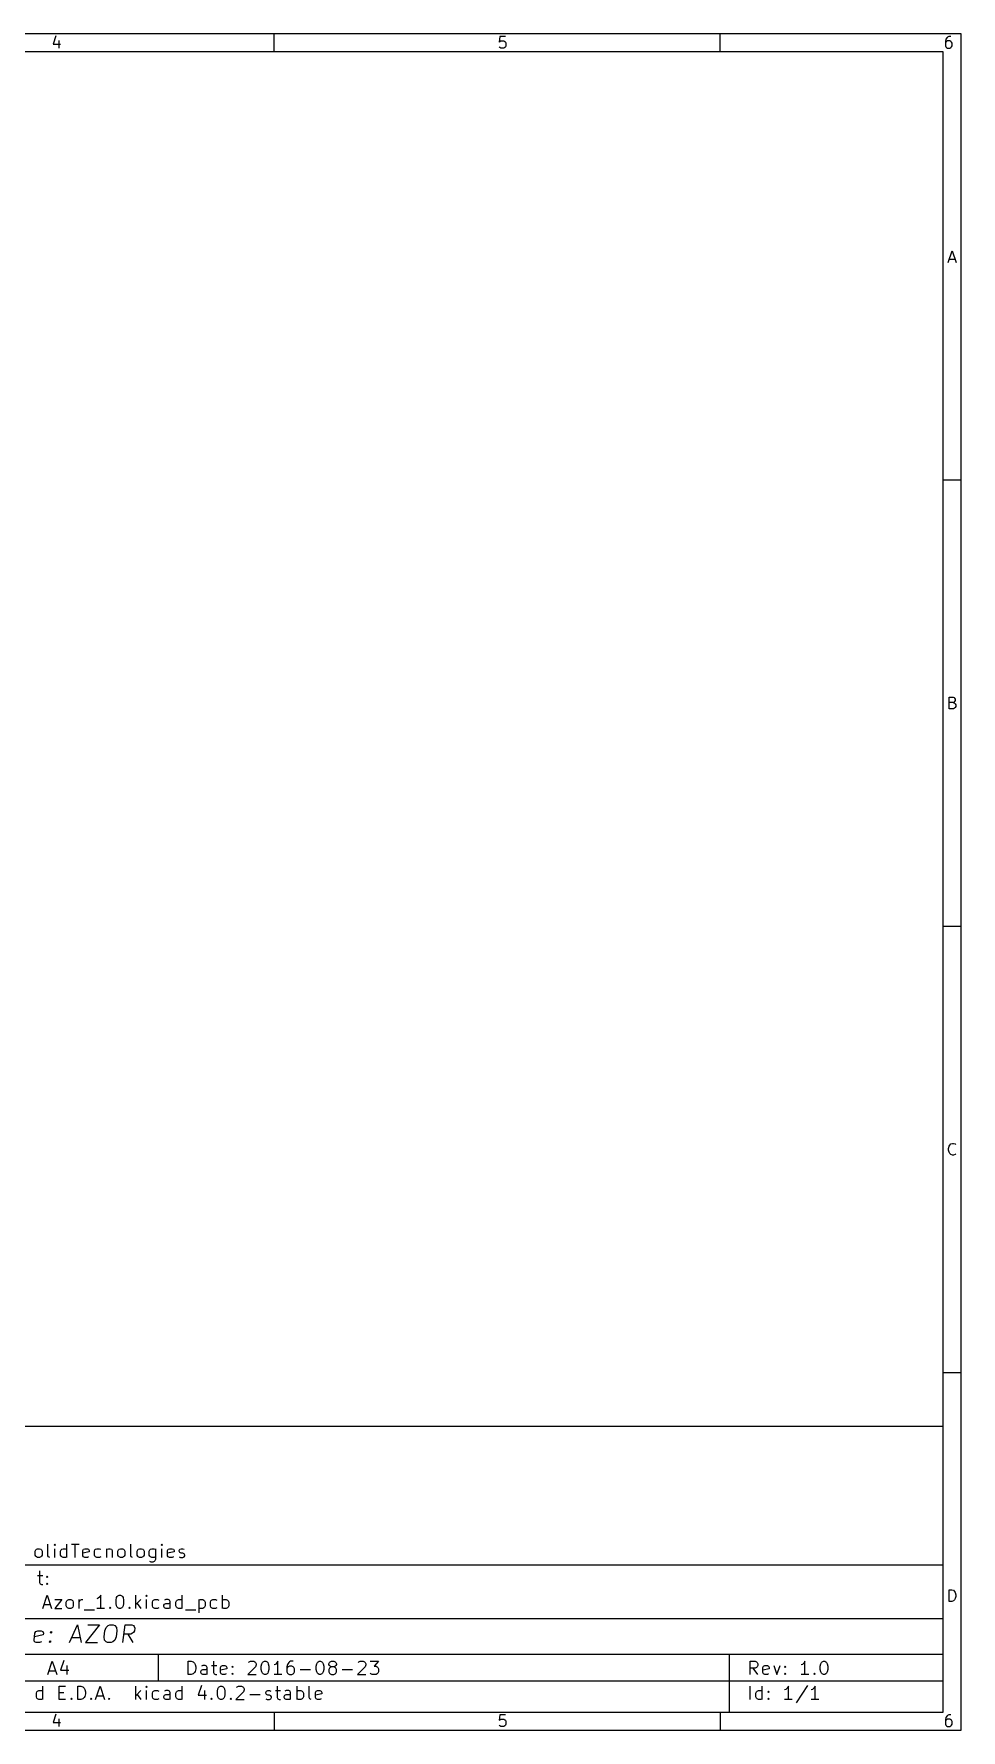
# Model space of a CAD drawing. Extents: x 10 to 287, y -200 to -10.
# Drawn here: x 183.1 to 287, y -200 to -10 of the extents above; entities that cross this region are included whole.
import ezdxf

# ---------------------------------------------------------------- set-up
doc = ezdxf.new("R2010")
doc.units = 0
doc.header["$MEASUREMENT"] = 0
doc.layers.add('BLACK', color=7, linetype='CONTINUOUS')

msp = doc.modelspace()

# ---------------------------------------------------------------- linework, layer by layer
at = {"layer": 'Black'}
for p, q in [((287.002, -10), (10, -10)), ((185.557, -10.2262), (185.248, -11.1548)), ((185.248, -11.1548), (186.052, -11.1548)), ((185.867, -10.7214), (185.867, -11.5881)), ((210, -12), (210, -10)), ((235.31, -10.2881), (235.248, -10.9071)), ((235.248, -10.9071), (235.31, -10.8452)), ((235.929, -10.2881), (235.31, -10.2881)), ((235.31, -10.8452), (235.433, -10.7833)), ((235.433, -10.7833), (235.743, -10.7833)), ((235.743, -10.7833), (235.867, -10.8452)), ((235.867, -10.8452), (235.929, -10.9071)), ((235.929, -10.9071), (235.99, -11.031)), ((235.99, -11.3405), (235.929, -11.4643)), ((235.99, -11.031), (235.99, -11.3405)), ((260, -12), (260, -10)), ((285.31, -10.5976), (285.248, -10.8452)), ((285.248, -10.8452), (285.248, -11.3405)), ((285.31, -10.9071), (285.248, -11.031)), ((285.248, -11.3405), (285.31, -11.4643)), ((285.433, -10.4119), (285.31, -10.5976)), ((285.371, -10.8452), (285.31, -10.9071)), ((285.495, -10.7833), (285.371, -10.8452)), ((285.495, -10.35), (285.433, -10.4119)), ((285.619, -10.2881), (285.495, -10.35)), ((285.743, -10.7833), (285.495, -10.7833)), ((285.867, -10.2881), (285.619, -10.2881)), ((285.867, -10.8452), (285.743, -10.7833)), ((285.929, -10.9071), (285.867, -10.8452)), ((285.99, -11.031), (285.929, -10.9071)), ((285.929, -11.4643), (285.99, -11.3405)), ((285.99, -11.3405), (285.99, -11.031)), ((287.002, -200.007), (287.002, -10)), ((285.002, -12), (12, -12)), ((235.31, -11.5262), (235.248, -11.4643)), ((235.433, -11.5881), (235.31, -11.5262)), ((235.743, -11.5881), (235.433, -11.5881)), ((235.867, -11.5262), (235.743, -11.5881)), ((235.929, -11.4643), (235.867, -11.5262)), ((285.002, -198.007), (285.002, -12)), ((285.31, -11.4643), (285.371, -11.5262)), ((285.371, -11.5262), (285.495, -11.5881)), ((285.495, -11.5881), (285.743, -11.5881)), ((285.743, -11.5881), (285.867, -11.5262)), ((285.867, -11.5262), (285.929, -11.4643)), ((285.569, -35.5881), (286.002, -34.2881)), ((285.693, -35.2167), (286.312, -35.2167)), ((286.002, -34.2881), (286.436, -35.5881)), ((287.002, -60), (285.002, -60)), ((285.662, -85.5881), (285.662, -84.2881)), ((285.662, -84.2881), (286.095, -84.2881)), ((286.095, -84.9071), (285.662, -84.9071)), ((286.095, -84.2881), (286.219, -84.35)), ((286.219, -84.8452), (286.095, -84.9071)), ((286.095, -84.9071), (286.281, -84.969)), ((286.219, -84.35), (286.281, -84.4119)), ((286.281, -84.7833), (286.219, -84.8452)), ((286.281, -84.4119), (286.343, -84.5357)), ((286.343, -84.6595), (286.281, -84.7833)), ((286.281, -84.969), (286.343, -85.031)), ((286.343, -85.4643), (286.281, -85.5262)), ((286.343, -84.5357), (286.343, -84.6595)), ((286.343, -85.031), (286.405, -85.1548)), ((286.405, -85.3405), (286.343, -85.4643)), ((286.405, -85.1548), (286.405, -85.3405)), ((286.157, -85.5881), (285.662, -85.5881)), ((286.281, -85.5262), (286.157, -85.5881)), ((287.002, -110), (285.002, -110)), ((285.6, -134.845), (285.662, -134.598)), ((285.6, -135.031), (285.6, -134.845)), ((285.662, -134.598), (285.724, -134.474)), ((285.724, -134.474), (285.847, -134.35)), ((285.847, -134.35), (286.033, -134.288)), ((286.033, -134.288), (286.157, -134.288)), ((286.157, -134.288), (286.343, -134.35)), ((286.343, -134.35), (286.405, -134.412)), ((285.662, -135.279), (285.6, -135.031)), ((285.724, -135.402), (285.662, -135.279)), ((285.847, -135.526), (285.724, -135.402)), ((286.033, -135.588), (285.847, -135.526)), ((286.157, -135.588), (286.033, -135.588)), ((286.343, -135.526), (286.157, -135.588)), ((286.405, -135.464), (286.343, -135.526)), ((287.002, -160), (285.002, -160)), ((285.002, -166.007), (177.002, -166.007)), ((285.002, -198.007), (285.002, -166.007)), ((183.216, -179.971), (183.288, -179.829)), ((183.216, -180.4), (183.216, -179.971)), ((183.288, -180.543), (183.216, -180.4)), ((183.288, -179.829), (183.359, -179.757)), ((183.359, -179.757), (183.502, -179.686)), ((183.502, -179.686), (183.716, -179.686)), ((183.716, -179.686), (183.859, -179.757)), ((183.859, -179.757), (183.931, -179.829)), ((183.931, -179.829), (184.002, -179.971)), ((184.002, -180.4), (183.931, -180.543)), ((184.002, -179.971), (184.002, -180.4)), ((184.645, -180.471), (184.645, -179.186)), ((184.716, -180.614), (184.645, -180.471)), ((185.431, -179.186), (185.359, -179.257)), ((185.359, -179.257), (185.431, -179.329)), ((185.502, -179.257), (185.431, -179.186)), ((185.431, -179.186), (185.431, -179.329)), ((185.431, -179.329), (185.502, -179.257)), ((185.431, -180.686), (185.431, -179.686)), ((186.074, -179.971), (186.145, -179.829)), ((186.074, -180.4), (186.074, -179.971)), ((186.145, -180.543), (186.074, -180.4)), ((186.145, -179.829), (186.216, -179.757)), ((186.216, -179.757), (186.359, -179.686)), ((186.359, -179.686), (186.645, -179.686)), ((186.645, -179.686), (186.788, -179.757)), ((186.788, -180.686), (186.788, -179.186)), ((187.288, -179.186), (188.145, -179.186)), ((187.716, -180.686), (187.716, -179.186)), ((188.574, -179.9), (188.645, -179.757)), ((188.574, -180.471), (188.574, -179.9)), ((189.288, -180.043), (188.574, -180.186)), ((188.645, -180.614), (188.574, -180.471)), ((188.645, -179.757), (188.788, -179.686)), ((188.788, -179.686), (189.074, -179.686)), ((189.074, -179.686), (189.216, -179.757)), ((189.216, -179.757), (189.288, -179.9)), ((189.288, -179.9), (189.288, -180.043)), ((189.859, -179.971), (189.931, -179.829)), ((189.859, -180.4), (189.859, -179.971)), ((189.931, -180.543), (189.859, -180.4)), ((189.931, -179.829), (190.002, -179.757)), ((190.002, -179.757), (190.145, -179.686)), ((190.145, -179.686), (190.431, -179.686)), ((190.431, -179.686), (190.574, -179.757)), ((191.216, -179.686), (191.216, -180.686)), ((191.216, -179.829), (191.288, -179.757)), ((191.288, -179.757), (191.431, -179.686)), ((191.431, -179.686), (191.645, -179.686)), ((191.645, -179.686), (191.788, -179.757)), ((191.788, -179.757), (191.859, -179.9)), ((191.859, -179.9), (191.859, -180.686)), ((192.502, -179.971), (192.574, -179.829)), ((192.502, -180.4), (192.502, -179.971)), ((192.574, -180.543), (192.502, -180.4)), ((192.574, -179.829), (192.645, -179.757)), ((192.645, -179.757), (192.788, -179.686)), ((192.788, -179.686), (193.002, -179.686)), ((193.002, -179.686), (193.145, -179.757)), ((193.145, -179.757), (193.216, -179.829)), ((193.216, -179.829), (193.288, -179.971)), ((193.288, -180.4), (193.216, -180.543)), ((193.288, -179.971), (193.288, -180.4)), ((193.931, -180.471), (193.931, -179.186)), ((194.002, -180.614), (193.931, -180.471)), ((194.645, -179.971), (194.716, -179.829)), ((194.645, -180.4), (194.645, -179.971)), ((194.716, -180.543), (194.645, -180.4)), ((194.716, -179.829), (194.788, -179.757)), ((194.788, -179.757), (194.931, -179.686)), ((194.931, -179.686), (195.145, -179.686)), ((195.145, -179.686), (195.288, -179.757)), ((195.288, -179.757), (195.359, -179.829)), ((195.359, -179.829), (195.431, -179.971)), ((195.431, -180.4), (195.359, -180.543)), ((195.431, -179.971), (195.431, -180.4)), ((196.002, -179.971), (196.074, -179.829)), ((196.002, -180.4), (196.002, -179.971)), ((196.074, -180.543), (196.002, -180.4)), ((196.074, -179.829), (196.145, -179.757)), ((196.145, -179.757), (196.288, -179.686)), ((196.288, -179.686), (196.574, -179.686)), ((196.574, -179.686), (196.716, -179.757)), ((196.716, -179.686), (196.716, -180.9)), ((197.431, -179.186), (197.359, -179.257)), ((197.359, -179.257), (197.431, -179.329)), ((197.502, -179.257), (197.431, -179.186)), ((197.431, -179.186), (197.431, -179.329)), ((197.431, -179.329), (197.502, -179.257)), ((197.431, -180.686), (197.431, -179.686)), ((198.074, -179.9), (198.145, -179.757)), ((198.074, -180.471), (198.074, -179.9)), ((198.788, -180.043), (198.074, -180.186)), ((198.145, -180.614), (198.074, -180.471)), ((198.145, -179.757), (198.288, -179.686)), ((198.288, -179.686), (198.574, -179.686)), ((198.574, -179.686), (198.716, -179.757)), ((198.716, -179.757), (198.788, -179.9)), ((198.788, -179.9), (198.788, -180.043)), ((199.359, -179.9), (199.431, -179.757)), ((199.359, -179.971), (199.359, -179.9)), ((199.431, -180.114), (199.359, -179.971)), ((199.431, -179.757), (199.574, -179.686)), ((199.574, -180.186), (199.431, -180.114)), ((199.574, -179.686), (199.788, -179.686)), ((199.788, -180.186), (199.574, -180.186)), ((199.788, -179.686), (199.931, -179.757)), ((199.931, -180.257), (199.788, -180.186)), ((200.002, -180.4), (199.931, -180.257)), ((199.931, -180.614), (200.002, -180.471)), ((200.002, -180.471), (200.002, -180.4)), ((177.002, -181.507), (285.002, -181.507)), ((183.359, -180.614), (183.288, -180.543)), ((183.502, -180.686), (183.359, -180.614)), ((183.716, -180.686), (183.502, -180.686)), ((183.859, -180.614), (183.716, -180.686)), ((183.716, -182.186), (183.716, -183.471)), ((183.931, -180.543), (183.859, -180.614)), ((184.859, -180.686), (184.716, -180.614)), ((186.216, -180.614), (186.145, -180.543)), ((186.359, -180.686), (186.216, -180.614)), ((186.645, -180.686), (186.359, -180.686)), ((186.788, -180.614), (186.645, -180.686)), ((188.788, -180.686), (188.645, -180.614)), ((189.074, -180.686), (188.788, -180.686)), ((189.216, -180.614), (189.074, -180.686)), ((190.002, -180.614), (189.931, -180.543)), ((190.145, -180.686), (190.002, -180.614)), ((190.431, -180.686), (190.145, -180.686)), ((190.574, -180.614), (190.431, -180.686)), ((192.645, -180.614), (192.574, -180.543)), ((192.788, -180.686), (192.645, -180.614)), ((193.002, -180.686), (192.788, -180.686)), ((193.145, -180.614), (193.002, -180.686)), ((193.216, -180.543), (193.145, -180.614)), ((194.145, -180.686), (194.002, -180.614)), ((194.788, -180.614), (194.716, -180.543)), ((194.931, -180.686), (194.788, -180.614)), ((195.145, -180.686), (194.931, -180.686)), ((195.288, -180.614), (195.145, -180.686)), ((195.359, -180.543), (195.288, -180.614)), ((196.145, -180.614), (196.074, -180.543)), ((196.216, -181.186), (196.074, -181.114)), ((196.288, -180.686), (196.145, -180.614)), ((196.431, -181.186), (196.216, -181.186)), ((196.574, -180.686), (196.288, -180.686)), ((196.574, -181.114), (196.431, -181.186)), ((196.716, -180.614), (196.574, -180.686)), ((196.645, -181.043), (196.574, -181.114)), ((196.716, -180.9), (196.645, -181.043)), ((198.288, -180.686), (198.145, -180.614)), ((198.574, -180.686), (198.288, -180.686)), ((198.716, -180.614), (198.574, -180.686)), ((199.359, -180.614), (199.502, -180.686)), ((199.502, -180.686), (199.788, -180.686)), ((199.788, -180.686), (199.931, -180.614)), ((183.502, -182.686), (184.074, -182.686)), ((183.716, -183.471), (183.788, -183.614)), ((183.788, -183.614), (183.931, -183.686)), ((183.931, -183.686), (184.074, -183.686)), ((184.502, -182.829), (184.574, -182.757)), ((184.574, -182.9), (184.502, -182.829)), ((184.502, -183.614), (184.574, -183.543)), ((184.574, -183.686), (184.502, -183.614)), ((184.574, -182.757), (184.645, -182.829)), ((184.574, -182.757), (184.574, -182.9)), ((184.645, -182.829), (184.574, -182.9)), ((184.574, -183.543), (184.645, -183.614)), ((184.574, -183.543), (184.574, -183.686)), ((184.645, -183.614), (184.574, -183.686)), ((285.662, -185.588), (285.662, -184.288)), ((285.662, -184.288), (285.971, -184.288)), ((285.971, -184.288), (286.157, -184.35)), ((184.074, -186.386), (184.574, -184.886)), ((184.216, -185.957), (184.931, -185.957)), ((184.574, -184.886), (185.074, -186.386)), ((185.431, -185.386), (186.216, -185.386)), ((186.216, -185.386), (185.431, -186.386)), ((186.716, -185.671), (186.788, -185.529)), ((186.716, -186.1), (186.716, -185.671)), ((186.788, -186.243), (186.716, -186.1)), ((186.788, -185.529), (186.859, -185.457)), ((186.859, -185.457), (187.002, -185.386)), ((187.002, -185.386), (187.216, -185.386)), ((187.216, -185.386), (187.359, -185.457)), ((187.359, -185.457), (187.431, -185.529)), ((187.431, -185.529), (187.502, -185.671)), ((187.502, -186.1), (187.431, -186.243)), ((187.502, -185.671), (187.502, -186.1)), ((188.145, -186.386), (188.145, -185.386)), ((188.145, -185.671), (188.216, -185.529)), ((188.216, -185.529), (188.288, -185.457)), ((188.288, -185.457), (188.431, -185.386)), ((188.431, -185.386), (188.574, -185.386)), ((190.288, -185.243), (190.145, -185.314)), ((190.431, -185.1), (190.288, -185.243)), ((190.574, -184.886), (190.431, -185.1)), ((190.574, -186.386), (190.574, -184.886)), ((192.288, -185.457), (192.359, -185.171)), ((192.288, -185.814), (192.288, -185.457)), ((192.359, -186.1), (192.288, -185.814)), ((192.359, -185.171), (192.431, -185.029)), ((192.431, -186.243), (192.359, -186.1)), ((192.431, -185.029), (192.502, -184.957)), ((192.502, -184.957), (192.645, -184.886)), ((192.645, -184.886), (192.788, -184.886)), ((192.788, -184.886), (192.931, -184.957)), ((192.931, -184.957), (193.002, -185.029)), ((193.002, -185.029), (193.074, -185.171)), ((193.074, -186.1), (193.002, -186.243)), ((193.074, -185.171), (193.145, -185.457)), ((193.145, -185.814), (193.074, -186.1)), ((193.145, -185.457), (193.145, -185.814)), ((194.502, -186.386), (194.502, -184.886)), ((195.074, -185.386), (194.502, -185.957)), ((194.645, -185.814), (195.074, -186.386)), ((195.716, -184.886), (195.645, -184.957)), ((195.645, -184.957), (195.716, -185.029)), ((195.788, -184.957), (195.716, -184.886)), ((195.716, -184.886), (195.716, -185.029)), ((195.716, -185.029), (195.788, -184.957)), ((195.716, -186.386), (195.716, -185.386)), ((196.359, -185.671), (196.431, -185.529)), ((196.359, -186.1), (196.359, -185.671)), ((196.431, -186.243), (196.359, -186.1)), ((196.431, -185.529), (196.502, -185.457)), ((196.502, -185.457), (196.645, -185.386)), ((196.645, -185.386), (196.931, -185.386)), ((196.931, -185.386), (197.074, -185.457)), ((197.645, -186.029), (197.716, -185.886)), ((197.645, -186.171), (197.645, -186.029)), ((197.716, -186.314), (197.645, -186.171)), ((197.859, -185.386), (197.716, -185.457)), ((197.716, -185.886), (197.859, -185.814)), ((198.145, -185.386), (197.859, -185.386)), ((197.859, -185.814), (198.216, -185.814)), ((198.288, -185.457), (198.145, -185.386)), ((198.216, -185.814), (198.359, -185.743)), ((198.359, -185.6), (198.288, -185.457)), ((198.359, -186.386), (198.359, -185.6)), ((199.002, -185.671), (199.074, -185.529)), ((199.002, -186.1), (199.002, -185.671)), ((199.074, -186.243), (199.002, -186.1)), ((199.074, -185.529), (199.145, -185.457)), ((199.145, -185.457), (199.288, -185.386)), ((199.288, -185.386), (199.574, -185.386)), ((199.574, -185.386), (199.716, -185.457)), ((199.716, -186.386), (199.716, -184.886)), ((201.574, -185.386), (201.574, -186.886)), ((201.574, -185.457), (201.716, -185.386)), ((201.716, -185.386), (202.002, -185.386)), ((202.002, -185.386), (202.145, -185.457)), ((202.145, -185.457), (202.216, -185.529)), ((202.216, -185.529), (202.288, -185.671)), ((202.288, -186.1), (202.216, -186.243)), ((202.288, -185.671), (202.288, -186.1)), ((202.859, -185.671), (202.931, -185.529)), ((202.859, -186.1), (202.859, -185.671)), ((202.931, -186.243), (202.859, -186.1)), ((202.931, -185.529), (203.002, -185.457)), ((203.002, -185.457), (203.145, -185.386)), ((203.145, -185.386), (203.431, -185.386)), ((203.431, -185.386), (203.574, -185.457)), ((204.216, -186.386), (204.216, -184.886)), ((204.216, -185.457), (204.359, -185.386)), ((204.359, -185.386), (204.645, -185.386)), ((204.645, -185.386), (204.788, -185.457)), ((204.788, -185.457), (204.859, -185.529)), ((204.859, -185.529), (204.931, -185.671)), ((204.931, -186.1), (204.859, -186.243)), ((204.931, -185.671), (204.931, -186.1)), ((285.971, -185.588), (285.662, -185.588)), ((286.157, -185.526), (285.971, -185.588)), ((286.157, -184.35), (286.281, -184.474)), ((286.281, -185.402), (286.157, -185.526)), ((286.281, -184.474), (286.343, -184.598)), ((286.343, -185.279), (286.281, -185.402)), ((286.343, -184.598), (286.405, -184.845)), ((286.405, -185.031), (286.343, -185.279)), ((286.405, -184.845), (286.405, -185.031)), ((177.002, -187.507), (285.002, -187.507)), ((185.431, -186.386), (186.216, -186.386)), ((186.859, -186.314), (186.788, -186.243)), ((187.002, -186.386), (186.859, -186.314)), ((187.216, -186.386), (187.002, -186.386)), ((187.359, -186.314), (187.216, -186.386)), ((187.431, -186.243), (187.359, -186.314)), ((188.716, -186.529), (189.859, -186.529)), ((191.002, -186.386), (190.145, -186.386)), ((191.574, -186.314), (191.645, -186.243)), ((191.645, -186.386), (191.574, -186.314)), ((191.645, -186.243), (191.716, -186.314)), ((191.645, -186.243), (191.645, -186.386)), ((191.716, -186.314), (191.645, -186.386)), ((192.502, -186.314), (192.431, -186.243)), ((192.645, -186.386), (192.502, -186.314)), ((192.788, -186.386), (192.645, -186.386)), ((192.931, -186.314), (192.788, -186.386)), ((193.002, -186.243), (192.931, -186.314)), ((193.716, -186.314), (193.788, -186.243)), ((193.788, -186.386), (193.716, -186.314)), ((193.788, -186.243), (193.859, -186.314)), ((193.788, -186.243), (193.788, -186.386)), ((193.859, -186.314), (193.788, -186.386)), ((196.502, -186.314), (196.431, -186.243)), ((196.645, -186.386), (196.502, -186.314)), ((196.931, -186.386), (196.645, -186.386)), ((197.074, -186.314), (196.931, -186.386)), ((197.859, -186.386), (197.716, -186.314)), ((198.216, -186.386), (197.859, -186.386)), ((198.359, -186.314), (198.216, -186.386)), ((199.145, -186.314), (199.074, -186.243)), ((199.288, -186.386), (199.145, -186.314)), ((199.574, -186.386), (199.288, -186.386)), ((199.716, -186.314), (199.574, -186.386)), ((200.074, -186.529), (201.216, -186.529)), ((201.716, -186.386), (201.574, -186.314)), ((202.002, -186.386), (201.716, -186.386)), ((202.145, -186.314), (202.002, -186.386)), ((202.216, -186.243), (202.145, -186.314)), ((203.002, -186.314), (202.931, -186.243)), ((203.145, -186.386), (203.002, -186.314)), ((203.431, -186.386), (203.145, -186.386)), ((203.574, -186.314), (203.431, -186.386)), ((204.359, -186.386), (204.216, -186.314)), ((204.645, -186.386), (204.359, -186.386)), ((204.788, -186.314), (204.645, -186.386)), ((204.859, -186.243), (204.788, -186.314)), ((183.097, -189.926), (183.193, -189.164)), ((183.169, -190.117), (183.097, -189.926)), ((184.121, -189.355), (183.145, -189.545)), ((183.193, -189.164), (183.312, -188.974)), ((183.312, -188.974), (183.514, -188.879)), ((183.514, -188.879), (183.895, -188.879)), ((183.895, -188.879), (184.074, -188.974)), ((184.074, -188.974), (184.145, -189.164)), ((184.145, -189.164), (184.121, -189.355)), ((184.919, -189.069), (185.026, -188.974)), ((185.002, -189.164), (184.919, -189.069)), ((185.026, -188.974), (185.002, -189.164)), ((185.109, -189.069), (185.002, -189.164)), ((185.026, -188.974), (185.109, -189.069)), ((187.062, -190.212), (187.978, -188.212)), ((187.324, -189.641), (188.276, -189.641)), ((187.978, -188.212), (188.395, -190.212)), ((190.455, -188.212), (188.871, -190.212)), ((189.121, -188.212), (190.455, -188.212)), ((190.955, -189.545), (191.038, -188.879)), ((191.002, -189.926), (190.955, -189.545)), ((191.169, -190.117), (191.002, -189.926)), ((191.038, -188.879), (191.181, -188.498)), ((191.181, -188.498), (191.395, -188.307)), ((191.395, -188.307), (191.597, -188.212)), ((191.597, -188.212), (191.978, -188.212)), ((192.145, -189.926), (191.931, -190.117)), ((191.978, -188.212), (192.157, -188.307)), ((192.288, -189.545), (192.145, -189.926)), ((192.157, -188.307), (192.324, -188.498)), ((192.371, -188.879), (192.288, -189.545)), ((192.324, -188.498), (192.371, -188.879)), ((193.062, -190.212), (193.312, -188.212)), ((193.943, -189.26), (193.181, -189.26)), ((193.312, -188.212), (194.074, -188.212)), ((194.205, -190.212), (193.657, -189.26)), ((194.145, -189.164), (193.943, -189.26)), ((194.074, -188.212), (194.252, -188.307)), ((194.252, -189.069), (194.145, -189.164)), ((194.252, -188.307), (194.336, -188.402)), ((194.371, -188.879), (194.252, -189.069)), ((194.336, -188.402), (194.407, -188.593)), ((194.407, -188.593), (194.371, -188.879)), ((177.002, -191.507), (285.002, -191.507)), ((183.347, -190.212), (183.169, -190.117)), ((183.728, -190.212), (183.347, -190.212)), ((183.931, -190.117), (183.728, -190.212)), ((184.788, -190.117), (184.895, -190.021)), ((184.871, -190.212), (184.788, -190.117)), ((184.895, -190.021), (184.871, -190.212)), ((184.978, -190.117), (184.871, -190.212)), ((184.895, -190.021), (184.978, -190.117)), ((188.871, -190.212), (190.205, -190.212)), ((191.347, -190.212), (191.169, -190.117)), ((191.728, -190.212), (191.347, -190.212)), ((191.931, -190.117), (191.728, -190.212)), ((197.002, -191.507), (197.002, -194.507)), ((261.002, -191.507), (261.002, -198.007)), ((184.645, -193.786), (185.145, -192.286)), ((184.788, -193.357), (185.502, -193.357)), ((185.145, -192.286), (185.645, -193.786)), ((186.431, -192.214), (186.074, -193.286)), ((186.074, -193.286), (187.002, -193.286)), ((186.788, -192.786), (186.788, -193.786)), ((200.359, -193.786), (200.359, -192.286)), ((200.359, -192.286), (200.716, -192.286)), ((200.716, -193.786), (200.359, -193.786)), ((200.716, -192.286), (200.931, -192.357)), ((200.931, -193.714), (200.716, -193.786)), ((200.931, -192.357), (201.074, -192.5)), ((201.074, -193.571), (200.931, -193.714)), ((201.074, -192.5), (201.145, -192.643)), ((201.145, -193.429), (201.074, -193.571)), ((201.145, -192.643), (201.216, -192.929)), ((201.216, -193.143), (201.145, -193.429)), ((201.216, -192.929), (201.216, -193.143)), ((201.788, -193.429), (201.859, -193.286)), ((201.788, -193.571), (201.788, -193.429)), ((201.859, -193.714), (201.788, -193.571)), ((202.002, -192.786), (201.859, -192.857)), ((201.859, -193.286), (202.002, -193.214)), ((202.002, -193.786), (201.859, -193.714)), ((202.288, -192.786), (202.002, -192.786)), ((202.002, -193.214), (202.359, -193.214)), ((202.359, -193.786), (202.002, -193.786)), ((202.431, -192.857), (202.288, -192.786)), ((202.359, -193.214), (202.502, -193.143)), ((202.502, -193.714), (202.359, -193.786)), ((202.502, -193), (202.431, -192.857)), ((202.502, -193.786), (202.502, -193)), ((203.002, -192.786), (203.574, -192.786)), ((203.216, -192.286), (203.216, -193.571)), ((203.216, -193.571), (203.288, -193.714)), ((203.288, -193.714), (203.431, -193.786)), ((203.431, -193.786), (203.574, -193.786)), ((204.002, -193), (204.074, -192.857)), ((204.002, -193.571), (204.002, -193)), ((204.716, -193.143), (204.002, -193.286)), ((204.074, -193.714), (204.002, -193.571)), ((204.074, -192.857), (204.216, -192.786)), ((204.216, -193.786), (204.074, -193.714)), ((204.216, -192.786), (204.502, -192.786)), ((204.502, -193.786), (204.216, -193.786)), ((204.502, -192.786), (204.645, -192.857)), ((204.645, -193.714), (204.502, -193.786)), ((204.645, -192.857), (204.716, -193)), ((204.716, -193), (204.716, -193.143)), ((205.288, -192.929), (205.359, -192.857)), ((205.359, -193), (205.288, -192.929)), ((205.288, -193.714), (205.359, -193.643)), ((205.359, -193.786), (205.288, -193.714)), ((205.359, -192.857), (205.431, -192.929)), ((205.359, -192.857), (205.359, -193)), ((205.431, -192.929), (205.359, -193)), ((205.359, -193.643), (205.431, -193.714)), ((205.359, -193.643), (205.359, -193.786)), ((205.431, -193.714), (205.359, -193.786)), ((207.931, -192.929), (207.074, -193.786)), ((207.074, -193.786), (208.002, -193.786)), ((207.145, -192.429), (207.216, -192.357)), ((207.216, -192.357), (207.359, -192.286)), ((207.359, -192.286), (207.716, -192.286)), ((207.716, -192.286), (207.859, -192.357)), ((207.859, -192.357), (207.931, -192.429)), ((207.931, -192.429), (208.002, -192.571)), ((208.002, -192.714), (207.931, -192.929)), ((208.002, -192.571), (208.002, -192.714)), ((208.574, -192.857), (208.645, -192.571)), ((208.574, -193.214), (208.574, -192.857)), ((208.645, -193.5), (208.574, -193.214)), ((208.645, -192.571), (208.716, -192.429)), ((208.716, -193.643), (208.645, -193.5)), ((208.716, -192.429), (208.788, -192.357)), ((208.788, -193.714), (208.716, -193.643)), ((208.788, -192.357), (208.931, -192.286)), ((208.931, -193.786), (208.788, -193.714)), ((208.931, -192.286), (209.074, -192.286)), ((209.074, -193.786), (208.931, -193.786)), ((209.074, -192.286), (209.216, -192.357)), ((209.216, -193.714), (209.074, -193.786)), ((209.216, -192.357), (209.288, -192.429)), ((209.288, -193.643), (209.216, -193.714)), ((209.288, -192.429), (209.359, -192.571)), ((209.359, -193.5), (209.288, -193.643)), ((209.359, -192.571), (209.431, -192.857)), ((209.431, -193.214), (209.359, -193.5)), ((209.431, -192.857), (209.431, -193.214)), ((210.145, -192.643), (210.002, -192.714)), ((210.859, -193.786), (210.002, -193.786)), ((210.288, -192.5), (210.145, -192.643)), ((210.431, -192.286), (210.288, -192.5)), ((210.431, -193.786), (210.431, -192.286)), ((211.502, -192.643), (211.431, -192.929)), ((211.431, -192.929), (211.431, -193.5)), ((211.502, -193), (211.431, -193.143)), ((211.431, -193.5), (211.502, -193.643)), ((211.645, -192.429), (211.502, -192.643)), ((211.574, -192.929), (211.502, -193)), ((211.502, -193.643), (211.574, -193.714)), ((211.716, -192.857), (211.574, -192.929)), ((211.574, -193.714), (211.716, -193.786)), ((211.716, -192.357), (211.645, -192.429)), ((211.859, -192.286), (211.716, -192.357)), ((212.002, -192.857), (211.716, -192.857)), ((211.716, -193.786), (212.002, -193.786)), ((212.145, -192.286), (211.859, -192.286)), ((212.145, -192.929), (212.002, -192.857)), ((212.002, -193.786), (212.145, -193.714)), ((212.216, -193), (212.145, -192.929)), ((212.145, -193.714), (212.216, -193.643)), ((212.288, -193.143), (212.216, -193)), ((212.216, -193.643), (212.288, -193.5)), ((212.288, -193.5), (212.288, -193.143)), ((212.931, -193.214), (214.074, -193.214)), ((214.716, -192.857), (214.788, -192.571)), ((214.716, -193.214), (214.716, -192.857)), ((214.788, -193.5), (214.716, -193.214)), ((214.788, -192.571), (214.859, -192.429)), ((214.859, -193.643), (214.788, -193.5)), ((214.859, -192.429), (214.931, -192.357)), ((214.931, -193.714), (214.859, -193.643)), ((214.931, -192.357), (215.074, -192.286)), ((215.074, -193.786), (214.931, -193.714)), ((215.074, -192.286), (215.216, -192.286)), ((215.216, -193.786), (215.074, -193.786)), ((215.216, -192.286), (215.359, -192.357)), ((215.359, -193.714), (215.216, -193.786)), ((215.359, -192.357), (215.431, -192.429)), ((215.431, -193.643), (215.359, -193.714)), ((215.431, -192.429), (215.502, -192.571)), ((215.502, -193.5), (215.431, -193.643)), ((215.502, -192.571), (215.574, -192.857)), ((215.574, -193.214), (215.502, -193.5)), ((215.574, -192.857), (215.574, -193.214)), ((216.145, -192.571), (216.216, -192.429)), ((216.145, -192.643), (216.145, -192.571)), ((216.216, -192.786), (216.145, -192.643)), ((216.216, -193.071), (216.145, -193.214)), ((216.145, -193.214), (216.145, -193.5)), ((216.145, -193.5), (216.216, -193.643)), ((216.216, -192.429), (216.288, -192.357)), ((216.288, -192.857), (216.216, -192.786)), ((216.288, -193), (216.216, -193.071)), ((216.216, -193.643), (216.288, -193.714)), ((216.288, -192.357), (216.431, -192.286)), ((216.431, -192.929), (216.288, -192.857)), ((216.431, -192.929), (216.288, -193)), ((216.288, -193.714), (216.431, -193.786)), ((216.431, -192.286), (216.716, -192.286)), ((216.716, -192.929), (216.431, -192.929)), ((216.431, -193.786), (216.716, -193.786)), ((216.716, -192.286), (216.859, -192.357)), ((216.859, -192.857), (216.716, -192.929)), ((216.859, -193), (216.716, -192.929)), ((216.716, -193.786), (216.859, -193.714)), ((216.859, -192.357), (216.931, -192.429)), ((216.931, -192.786), (216.859, -192.857)), ((216.931, -193.071), (216.859, -193)), ((216.859, -193.714), (216.931, -193.643)), ((216.931, -192.429), (217.002, -192.571)), ((217.002, -192.643), (216.931, -192.786)), ((217.002, -193.214), (216.931, -193.071)), ((216.931, -193.643), (217.002, -193.5)), ((217.002, -192.571), (217.002, -192.643)), ((217.002, -193.5), (217.002, -193.214)), ((217.645, -193.214), (218.788, -193.214)), ((220.216, -192.929), (219.359, -193.786)), ((219.359, -193.786), (220.288, -193.786)), ((219.431, -192.429), (219.502, -192.357)), ((219.502, -192.357), (219.645, -192.286)), ((219.645, -192.286), (220.002, -192.286)), ((220.002, -192.286), (220.145, -192.357)), ((220.145, -192.357), (220.216, -192.429)), ((220.216, -192.429), (220.288, -192.571)), ((220.288, -192.714), (220.216, -192.929)), ((220.288, -192.571), (220.288, -192.714)), ((220.788, -192.286), (221.716, -192.286)), ((220.859, -193.714), (220.788, -193.643)), ((221.002, -193.786), (220.859, -193.714)), ((221.431, -193.786), (221.002, -193.786)), ((221.716, -192.286), (221.216, -192.857)), ((221.216, -192.857), (221.431, -192.857)), ((221.431, -192.857), (221.574, -192.929)), ((221.574, -193.714), (221.431, -193.786)), ((221.574, -192.929), (221.645, -193)), ((221.645, -193.643), (221.574, -193.714)), ((221.645, -193), (221.716, -193.143)), ((221.716, -193.5), (221.645, -193.643)), ((221.716, -193.143), (221.716, -193.5)), ((263.359, -193.786), (263.359, -192.286)), ((263.359, -192.286), (263.931, -192.286)), ((263.931, -193.071), (263.359, -193.071)), ((264.216, -193.786), (263.716, -193.071)), ((263.931, -192.286), (264.074, -192.357)), ((264.074, -193), (263.931, -193.071)), ((264.074, -192.357), (264.145, -192.429)), ((264.145, -192.929), (264.074, -193)), ((264.145, -192.429), (264.216, -192.571)), ((264.216, -192.786), (264.145, -192.929)), ((264.216, -192.571), (264.216, -192.786)), ((264.788, -193), (264.859, -192.857)), ((264.788, -193.571), (264.788, -193)), ((265.502, -193.143), (264.788, -193.286)), ((264.859, -193.714), (264.788, -193.571)), ((264.859, -192.857), (265.002, -192.786)), ((265.002, -193.786), (264.859, -193.714)), ((265.002, -192.786), (265.288, -192.786)), ((265.288, -193.786), (265.002, -193.786)), ((265.288, -192.786), (265.431, -192.857)), ((265.431, -193.714), (265.288, -193.786)), ((265.431, -192.857), (265.502, -193)), ((265.502, -193), (265.502, -193.143)), ((266.002, -192.786), (266.359, -193.786)), ((266.359, -193.786), (266.716, -192.786)), ((267.216, -192.929), (267.288, -192.857)), ((267.288, -193), (267.216, -192.929)), ((267.216, -193.714), (267.288, -193.643)), ((267.288, -193.786), (267.216, -193.714)), ((267.288, -192.857), (267.359, -192.929)), ((267.288, -192.857), (267.288, -193)), ((267.359, -192.929), (267.288, -193)), ((267.288, -193.643), (267.359, -193.714)), ((267.288, -193.643), (267.288, -193.786)), ((267.359, -193.714), (267.288, -193.786)), ((269.216, -192.643), (269.074, -192.714)), ((269.931, -193.786), (269.074, -193.786)), ((269.359, -192.5), (269.216, -192.643)), ((269.502, -192.286), (269.359, -192.5)), ((269.502, -193.786), (269.502, -192.286)), ((270.502, -193.714), (270.574, -193.643)), ((270.574, -193.786), (270.502, -193.714)), ((270.574, -193.643), (270.645, -193.714)), ((270.574, -193.643), (270.574, -193.786)), ((270.645, -193.714), (270.574, -193.786)), ((271.216, -192.857), (271.288, -192.571)), ((271.216, -193.214), (271.216, -192.857)), ((271.288, -193.5), (271.216, -193.214)), ((271.288, -192.571), (271.359, -192.429)), ((271.359, -193.643), (271.288, -193.5)), ((271.359, -192.429), (271.431, -192.357)), ((271.431, -193.714), (271.359, -193.643)), ((271.431, -192.357), (271.574, -192.286)), ((271.574, -193.786), (271.431, -193.714)), ((271.574, -192.286), (271.716, -192.286)), ((271.716, -193.786), (271.574, -193.786)), ((271.716, -192.286), (271.859, -192.357)), ((271.859, -193.714), (271.716, -193.786)), ((271.859, -192.357), (271.931, -192.429)), ((271.931, -193.643), (271.859, -193.714)), ((271.931, -192.429), (272.002, -192.571)), ((272.002, -193.5), (271.931, -193.643)), ((272.002, -192.571), (272.074, -192.857)), ((272.074, -193.214), (272.002, -193.5)), ((272.074, -192.857), (272.074, -193.214)), ((177.002, -194.507), (285.002, -194.507)), ((183.431, -195.729), (183.502, -195.657)), ((183.502, -195.657), (183.645, -195.586)), ((183.645, -195.586), (183.931, -195.586)), ((183.931, -195.586), (184.074, -195.657)), ((184.074, -196.586), (184.074, -195.086)), ((185.931, -196.586), (185.931, -195.086)), ((185.931, -195.086), (186.645, -195.086)), ((188.002, -196.586), (188.002, -195.086)), ((188.002, -195.086), (188.359, -195.086)), ((188.359, -195.086), (188.574, -195.157)), ((188.574, -195.157), (188.716, -195.3)), ((188.716, -195.3), (188.788, -195.443)), ((188.788, -195.443), (188.859, -195.729)), ((190.002, -196.586), (190.502, -195.086)), ((190.502, -195.086), (191.002, -196.586)), ((194.502, -196.586), (194.502, -195.086)), ((195.074, -195.586), (194.502, -196.157)), ((195.716, -195.086), (195.645, -195.157)), ((195.645, -195.157), (195.716, -195.229)), ((195.788, -195.157), (195.716, -195.086)), ((195.716, -195.086), (195.716, -195.229)), ((195.716, -195.229), (195.788, -195.157)), ((195.716, -196.586), (195.716, -195.586)), ((196.431, -195.729), (196.502, -195.657)), ((196.502, -195.657), (196.645, -195.586)), ((196.645, -195.586), (196.931, -195.586)), ((196.931, -195.586), (197.074, -195.657)), ((197.859, -195.586), (197.716, -195.657)), ((198.145, -195.586), (197.859, -195.586)), ((198.288, -195.657), (198.145, -195.586)), ((198.359, -195.8), (198.288, -195.657)), ((199.074, -195.729), (199.145, -195.657)), ((199.145, -195.657), (199.288, -195.586)), ((199.288, -195.586), (199.574, -195.586)), ((199.574, -195.586), (199.716, -195.657)), ((199.716, -196.586), (199.716, -195.086)), ((201.859, -195.014), (201.502, -196.086)), ((202.216, -195.586), (202.216, -196.586)), ((203.645, -195.657), (203.716, -195.371)), ((203.645, -196.014), (203.645, -195.657)), ((203.716, -195.371), (203.788, -195.229)), ((203.788, -195.229), (203.859, -195.157)), ((203.859, -195.157), (204.002, -195.086)), ((204.002, -195.086), (204.145, -195.086)), ((204.145, -195.086), (204.288, -195.157)), ((204.288, -195.157), (204.359, -195.229)), ((204.359, -195.229), (204.431, -195.371)), ((204.431, -195.371), (204.502, -195.657)), ((204.502, -195.657), (204.502, -196.014)), ((205.788, -195.229), (205.859, -195.157)), ((205.859, -195.157), (206.002, -195.086)), ((206.002, -195.086), (206.359, -195.086)), ((206.359, -195.086), (206.502, -195.157)), ((206.502, -195.157), (206.574, -195.229)), ((206.574, -195.229), (206.645, -195.371)), ((206.645, -195.514), (206.574, -195.729)), ((206.645, -195.371), (206.645, -195.514)), ((209.074, -195.8), (209.145, -195.657)), ((209.145, -195.657), (209.288, -195.586)), ((209.288, -195.586), (209.502, -195.586)), ((209.502, -195.586), (209.645, -195.657)), ((210.145, -195.586), (210.716, -195.586)), ((210.359, -195.086), (210.359, -196.371)), ((211.359, -195.586), (211.216, -195.657)), ((211.645, -195.586), (211.359, -195.586)), ((211.788, -195.657), (211.645, -195.586)), ((211.859, -195.8), (211.788, -195.657)), ((212.574, -196.586), (212.574, -195.086)), ((212.574, -195.657), (212.716, -195.586)), ((212.716, -195.586), (213.002, -195.586)), ((213.002, -195.586), (213.145, -195.657)), ((213.145, -195.657), (213.216, -195.729)), ((213.931, -196.371), (213.931, -195.086)), ((214.645, -195.8), (214.716, -195.657)), ((214.716, -195.657), (214.859, -195.586)), ((214.859, -195.586), (215.145, -195.586)), ((215.145, -195.586), (215.288, -195.657)), ((215.288, -195.657), (215.359, -195.8)), ((263.359, -196.586), (263.359, -195.086)), ((264.074, -195.729), (264.145, -195.657)), ((264.145, -195.657), (264.288, -195.586)), ((264.288, -195.586), (264.574, -195.586)), ((264.574, -195.586), (264.716, -195.657)), ((264.716, -196.586), (264.716, -195.086)), ((265.359, -195.729), (265.431, -195.657)), ((265.431, -195.657), (265.502, -195.729)), ((265.431, -195.657), (265.431, -195.8)), ((267.359, -195.443), (267.216, -195.514)), ((267.502, -195.3), (267.359, -195.443)), ((267.645, -195.086), (267.502, -195.3)), ((267.645, -196.586), (267.645, -195.086)), ((269.788, -195.014), (268.502, -196.943)), ((270.359, -195.443), (270.216, -195.514)), ((270.502, -195.3), (270.359, -195.443)), ((270.645, -195.086), (270.502, -195.3)), ((270.645, -196.586), (270.645, -195.086)), ((183.359, -195.871), (183.431, -195.729)), ((183.359, -196.3), (183.359, -195.871)), ((183.431, -196.443), (183.359, -196.3)), ((183.502, -196.514), (183.431, -196.443)), ((183.645, -196.586), (183.502, -196.514)), ((183.931, -196.586), (183.645, -196.586)), ((184.074, -196.514), (183.931, -196.586)), ((185.931, -195.8), (186.431, -195.8)), ((186.645, -196.586), (185.931, -196.586)), ((187.216, -196.514), (187.288, -196.443)), ((187.288, -196.586), (187.216, -196.514)), ((187.288, -196.443), (187.359, -196.514)), ((187.288, -196.443), (187.288, -196.586)), ((187.359, -196.514), (187.288, -196.586)), ((188.359, -196.586), (188.002, -196.586)), ((188.574, -196.514), (188.359, -196.586)), ((188.716, -196.371), (188.574, -196.514)), ((188.788, -196.229), (188.716, -196.371)), ((188.859, -195.943), (188.788, -196.229)), ((188.859, -195.729), (188.859, -195.943)), ((189.431, -196.514), (189.502, -196.443)), ((189.502, -196.586), (189.431, -196.514)), ((189.502, -196.443), (189.574, -196.514)), ((189.502, -196.443), (189.502, -196.586)), ((189.574, -196.514), (189.502, -196.586)), ((190.145, -196.157), (190.859, -196.157)), ((191.431, -196.514), (191.502, -196.443)), ((191.502, -196.586), (191.431, -196.514)), ((191.502, -196.443), (191.574, -196.514)), ((191.502, -196.443), (191.502, -196.586)), ((191.574, -196.514), (191.502, -196.586)), ((194.645, -196.014), (195.074, -196.586)), ((196.359, -195.871), (196.431, -195.729)), ((196.359, -196.3), (196.359, -195.871)), ((196.431, -196.443), (196.359, -196.3)), ((196.502, -196.514), (196.431, -196.443)), ((196.645, -196.586), (196.502, -196.514)), ((196.931, -196.586), (196.645, -196.586)), ((197.074, -196.514), (196.931, -196.586)), ((197.645, -196.229), (197.716, -196.086)), ((197.645, -196.371), (197.645, -196.229)), ((197.716, -196.514), (197.645, -196.371)), ((197.716, -196.086), (197.859, -196.014)), ((197.859, -196.586), (197.716, -196.514)), ((197.859, -196.014), (198.216, -196.014)), ((198.216, -196.586), (197.859, -196.586)), ((198.216, -196.014), (198.359, -195.943)), ((198.359, -196.514), (198.216, -196.586)), ((198.359, -196.586), (198.359, -195.8)), ((199.002, -195.871), (199.074, -195.729)), ((199.002, -196.3), (199.002, -195.871)), ((199.074, -196.443), (199.002, -196.3)), ((199.145, -196.514), (199.074, -196.443)), ((199.288, -196.586), (199.145, -196.514)), ((199.574, -196.586), (199.288, -196.586)), ((199.716, -196.514), (199.574, -196.586)), ((201.502, -196.086), (202.431, -196.086)), ((202.931, -196.514), (203.002, -196.443)), ((203.002, -196.586), (202.931, -196.514)), ((203.002, -196.443), (203.074, -196.514)), ((203.002, -196.443), (203.002, -196.586)), ((203.074, -196.514), (203.002, -196.586)), ((203.716, -196.3), (203.645, -196.014)), ((203.788, -196.443), (203.716, -196.3)), ((203.859, -196.514), (203.788, -196.443)), ((204.002, -196.586), (203.859, -196.514)), ((204.145, -196.586), (204.002, -196.586)), ((204.288, -196.514), (204.145, -196.586)), ((204.359, -196.443), (204.288, -196.514)), ((204.431, -196.3), (204.359, -196.443)), ((204.502, -196.014), (204.431, -196.3)), ((205.074, -196.514), (205.145, -196.443)), ((205.145, -196.586), (205.074, -196.514)), ((205.145, -196.443), (205.216, -196.514)), ((205.145, -196.443), (205.145, -196.586)), ((205.216, -196.514), (205.145, -196.586)), ((206.574, -195.729), (205.716, -196.586)), ((205.716, -196.586), (206.645, -196.586)), ((207.288, -196.014), (208.431, -196.014)), ((209.074, -195.871), (209.074, -195.8)), ((209.145, -196.014), (209.074, -195.871)), ((209.074, -196.514), (209.216, -196.586)), ((209.288, -196.086), (209.145, -196.014)), ((209.216, -196.586), (209.502, -196.586)), ((209.502, -196.086), (209.288, -196.086)), ((209.645, -196.157), (209.502, -196.086)), ((209.502, -196.586), (209.645, -196.514)), ((209.716, -196.3), (209.645, -196.157)), ((209.645, -196.514), (209.716, -196.371)), ((209.716, -196.371), (209.716, -196.3)), ((210.359, -196.371), (210.431, -196.514)), ((210.431, -196.514), (210.574, -196.586)), ((210.574, -196.586), (210.716, -196.586)), ((211.145, -196.229), (211.216, -196.086)), ((211.145, -196.371), (211.145, -196.229)), ((211.216, -196.514), (211.145, -196.371)), ((211.216, -196.086), (211.359, -196.014)), ((211.359, -196.586), (211.216, -196.514)), ((211.359, -196.014), (211.716, -196.014)), ((211.716, -196.586), (211.359, -196.586)), ((211.716, -196.014), (211.859, -195.943)), ((211.859, -196.514), (211.716, -196.586)), ((211.859, -196.586), (211.859, -195.8)), ((212.716, -196.586), (212.574, -196.514)), ((213.002, -196.586), (212.716, -196.586)), ((213.145, -196.514), (213.002, -196.586)), ((213.216, -196.443), (213.145, -196.514)), ((213.216, -195.729), (213.288, -195.871)), ((213.288, -196.3), (213.216, -196.443)), ((213.288, -195.871), (213.288, -196.3)), ((214.002, -196.514), (213.931, -196.371)), ((214.145, -196.586), (214.002, -196.514)), ((214.645, -196.371), (214.645, -195.8)), ((215.359, -195.943), (214.645, -196.086)), ((214.716, -196.514), (214.645, -196.371)), ((214.859, -196.586), (214.716, -196.514)), ((215.145, -196.586), (214.859, -196.586)), ((215.288, -196.514), (215.145, -196.586)), ((215.359, -195.8), (215.359, -195.943)), ((264.002, -195.871), (264.074, -195.729)), ((264.002, -196.3), (264.002, -195.871)), ((264.074, -196.443), (264.002, -196.3)), ((264.145, -196.514), (264.074, -196.443)), ((264.288, -196.586), (264.145, -196.514)), ((264.574, -196.586), (264.288, -196.586)), ((264.716, -196.514), (264.574, -196.586)), ((265.431, -195.8), (265.359, -195.729)), ((265.359, -196.514), (265.431, -196.443)), ((265.431, -196.586), (265.359, -196.514)), ((265.502, -195.729), (265.431, -195.8)), ((265.431, -196.443), (265.502, -196.514)), ((265.431, -196.443), (265.431, -196.586)), ((265.502, -196.514), (265.431, -196.586)), ((268.074, -196.586), (267.216, -196.586)), ((271.074, -196.586), (270.216, -196.586)), ((12, -198.007), (285.002, -198.007)), ((177.002, -198.007), (285.002, -198.007)), ((185.557, -198.233), (185.248, -199.162)), ((185.248, -199.162), (186.052, -199.162)), ((185.867, -198.729), (185.867, -199.595)), ((210, -198.007), (210, -200.007)), ((235.31, -198.295), (235.248, -198.914)), ((235.248, -198.914), (235.31, -198.852)), ((235.31, -199.533), (235.248, -199.471)), ((235.929, -198.295), (235.31, -198.295)), ((235.31, -198.852), (235.433, -198.791)), ((235.433, -198.791), (235.743, -198.791)), ((235.743, -198.791), (235.867, -198.852)), ((235.867, -198.852), (235.929, -198.914)), ((235.929, -199.471), (235.867, -199.533)), ((235.929, -198.914), (235.99, -199.038)), ((235.99, -199.348), (235.929, -199.471)), ((235.99, -199.038), (235.99, -199.348)), ((260, -198.007), (260, -200.007)), ((285.31, -198.605), (285.248, -198.852)), ((285.248, -198.852), (285.248, -199.348)), ((285.31, -198.914), (285.248, -199.038)), ((285.248, -199.348), (285.31, -199.471)), ((285.433, -198.419), (285.31, -198.605)), ((285.371, -198.852), (285.31, -198.914)), ((285.31, -199.471), (285.371, -199.533)), ((285.495, -198.791), (285.371, -198.852)), ((285.495, -198.357), (285.433, -198.419)), ((285.619, -198.295), (285.495, -198.357)), ((285.743, -198.791), (285.495, -198.791)), ((285.867, -198.295), (285.619, -198.295)), ((285.867, -198.852), (285.743, -198.791)), ((285.929, -198.914), (285.867, -198.852)), ((285.867, -199.533), (285.929, -199.471)), ((285.99, -199.038), (285.929, -198.914)), ((285.929, -199.471), (285.99, -199.348)), ((285.99, -199.348), (285.99, -199.038)), ((10, -200.007), (287.002, -200.007)), ((235.433, -199.595), (235.31, -199.533)), ((235.743, -199.595), (235.433, -199.595)), ((235.867, -199.533), (235.743, -199.595)), ((285.371, -199.533), (285.495, -199.595)), ((285.495, -199.595), (285.743, -199.595)), ((285.743, -199.595), (285.867, -199.533))]:
    msp.add_line(p, q, dxfattribs=at)

doc.saveas('drawing.dxf')
